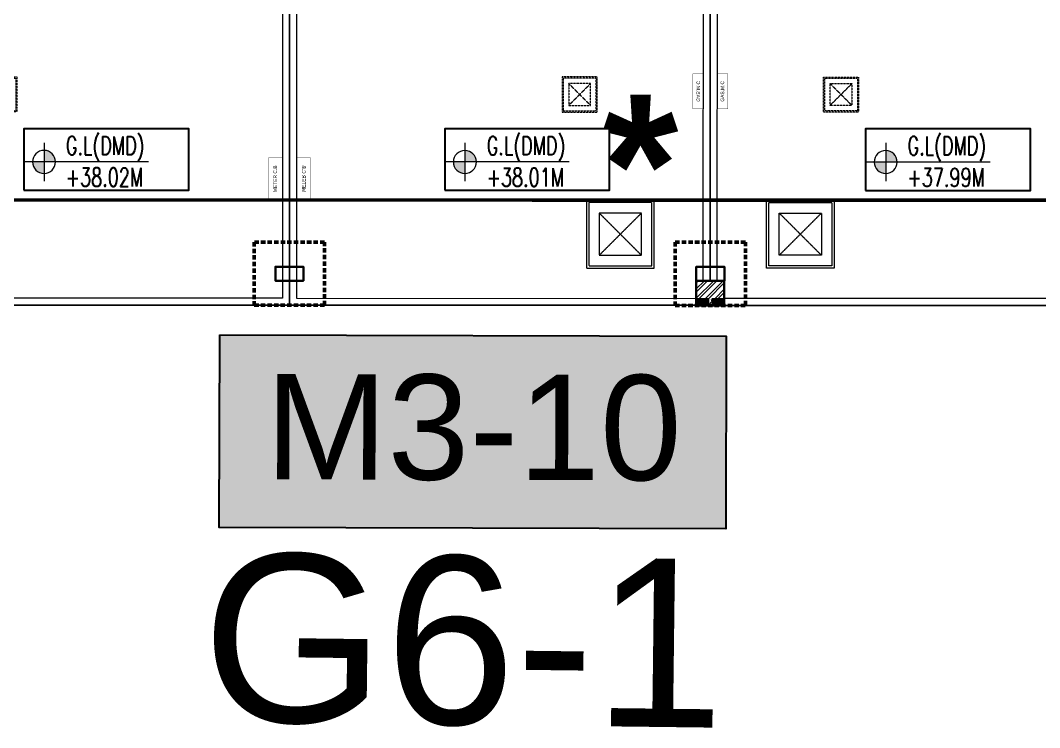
# Model space of a CAD drawing. Header units: centimetres. Extents: x -6122352 to 4157695, y -1694241 to 1947892.
# Drawn here: x 71066 to 85598, y -204779 to -194702 of the extents above; entities that cross this region are included whole.
import ezdxf
from ezdxf.enums import TextEntityAlignment as Align
from ezdxf.xclip import XClip

# ---------------------------------------------------------------- set-up
doc = ezdxf.new("R2010")
doc.units = ezdxf.units.CM
doc.header["$MEASUREMENT"] = 0
doc.header["$XCLIPFRAME"] = 2
for name, pattern in [('23585-XR-AR-END-SETTING OUT PLAN$0$HIDDEN', [0.375, 0.25, -0.125]), ('DASHED2', [0.375, 0.25, -0.125]), ('XR-AR-END-SETTING OUT PLAN$0$23261-XR-AR-SI-GF$0$HIDDEN', [0.375, 0.25, -0.125])]:
    doc.linetypes.add(name, pattern=pattern)
doc.layers.add('08-Compound Wall-4', color=7, linetype='Continuous', lineweight=25, true_color=0xff4405)
for name, color, linetype, lineweight in [('23585-XR-AR-102-6P-GF$0$A-FLOR-XREF', 7, 'Continuous', 9), ('23585-XR-AR-DAMAC PLOT LIMITS$0$1-Mid units', 41, 'Continuous', 5), ('23585-XR-AR-END-SETTING OUT PLAN$0$A-FLOR-UNDR', 8, '23585-XR-AR-END-SETTING OUT PLAN$0$HIDDEN', 5), ('23585-XR-AR-MID-ANNO-GF$0$945-4P-1-101-GROUND FLOOR PLAN$0$XR-MIDDLE-GROUND FLOOR PLAN$0$XR-MIDDLE-GROUND FLOOR PLAN$0$-DR-RW', 6, 'Continuous', 5), ('23585-XR-AR-MID-ANNO-GF$0$945-4P-1-101-GROUND FLOOR PLAN$0$XR-MIDDLE-GROUND FLOOR PLAN$0$XR-MIDDLE-GROUND FLOOR PLAN$0$S-ANNO-TXT', 3, 'Continuous', 25), ('23585-XR-AR-WATER METER$0$A-WALL', 7, 'Continuous', 30), ('23585-XR-AR-WATER METER$0$A-WALL-PATT', 8, 'Continuous', 5), ('23585-XR-AR-WATER METER$0$XR-END-GROUND FLOOR PLAN$0$XR-END-GROUND FLOOR PLAN$0$A-FLOR-PATT_EXT', 8, 'Continuous', 5), ('23585-XR-AR-WATER METER$0$XR-END-GROUND FLOOR PLAN$0$XR-MIDDLE TYPE 2-GROUND FLOOR PLAN$0$XR-MIDDLE-GROUND FLOOR PLAN$0$-DR-RW', 6, 'Continuous', 5), ('23585-XR-AR-WATER METER$0$XR-END-GROUND FLOOR PLAN$0$XR-MIDDLE TYPE 2-GROUND FLOOR PLAN$0$XR-MIDDLE-GROUND FLOOR PLAN$0$S-ANNO-TXT', 3, 'Continuous', 25), ('@ Foundations', 4, 'DASHED2', 50), ('A-ANNO-TEXT', 3, 'Continuous', 25), ('XR-AR-MID-SETTING OUT FOR MASTER$0$23585-XR-AR-MID-GROUND FLOOR$0$A-FLOR-PATT', 8, 'Continuous', 5), ('XR-AR-MID-SETTING OUT FOR MASTER$0$23585-XR-AR-MID-GROUND FLOOR$0$S-COLS', 51, 'Continuous', 40), ('XREF1$0$36-TAGLVL', 23, 'Continuous', 9)]:
    doc.layers.add(name, color=color, linetype=linetype, lineweight=lineweight)
for name, color, linetype in [('23585-XR-AR-BOUNDARY WALLS AND SETBACKS$0$setback', 7, 'XR-AR-END-SETTING OUT PLAN$0$23261-XR-AR-SI-GF$0$HIDDEN'), ('23585-XR-AR-MID-ANNO-GF$0$945-4P-1-101-GROUND FLOOR PLAN$0$XR-MIDDLE-GROUND FLOOR PLAN$0$XR-MIDDLE-GROUND FLOOR PLAN$0$-LPG-CABINET', 6, 'Continuous'), ('@MI-MEP', 7, 'Continuous'), ('@MI-REF LAYER', 7, 'Continuous'), ('B_TH_4', 7, 'Continuous'), ('XR-AR-MID-SETTING OUT FOR MASTER$0$23585-XR-AR-MID-GROUND FLOOR$0$GS-HATCH-FLOOR TILE', 251, 'Continuous'), ('XREF1$0$S-LEVELS', 2, 'Continuous'), ('XREF1$0$TYPICAL NEW PROFILE', 3, 'Continuous')]:
    doc.layers.add(name, color=color, linetype=linetype)
doc.styles.add('23585-XR-AR-MALDIVE-3$0$Arial', font='arialbd.ttf')
doc.styles.add('23585-XR-AR-MID-ANNO-GF$0$SDC-TEXT', font='arial.ttf')
doc.styles.add('23585-XR-AR-WATER METER$0$XR-END-GROUND FLOOR PLAN$0$XR-MIDDLE TYPE 2-GROUND FLOOR PLAN$0$XR-MIDDLE-GROUND FLOOR PLAN$0$Arial_1', font='arial.ttf', dxfattribs={"height": 0.002951})
doc.styles.add('Arial', font='arialbd.ttf')
doc.styles.add('XR-MASTER PLAN MYKONOS WITH COORDINATES$0$MASTER PLAN (NICE 1-2)$0$Standard', font='arial.ttf')
doc.styles.add('XREF1$0$DLT_TEXT', font='romans.shx', dxfattribs={"width": 0.7})

# ---------------------------------------------------------------- blocks, each defined once
blk = doc.blocks.new('23585-XR-AR-BOUNDARY WALLS AND SETBACKS')
at = {"layer": '23585-XR-AR-BOUNDARY WALLS AND SETBACKS$0$setback', "ltscale": 40, "const_width": 0.05}
blk.add_lwpolyline([(496579.549, 2768809.889), (496565.172, 2768823.062), (496569.326, 2768827.596), (496573.38, 2768832.02), (496577.433, 2768836.444), (496581.487, 2768840.868), (496585.54, 2768845.292), (496589.695, 2768849.826), (496604.072, 2768836.652), (496599.917, 2768832.118), (496595.864, 2768827.694), (496591.81, 2768823.271), (496587.757, 2768818.847), (496583.704, 2768814.423)], close=True, dxfattribs=at)
blk = doc.blocks.new('A$C9d9485f6')
at = {"layer": 'A-ANNO-TEXT', "rotation": 312.4881850805905}
blk.add_blockref('23585-XR-AR-BOUNDARY WALLS AND SETBACKS', (-2377088.535, -1504219.252), dxfattribs=at)
blk = doc.blocks.new('23585-XR-AR-DAMAC PLOT LIMITS')
at = {"layer": '23585-XR-AR-DAMAC PLOT LIMITS$0$1-Mid units', "color": 251, "true_color": 0x636466}
for points in [[(496575.221, 2768838.471), (496579.275, 2768842.894), (496596.97, 2768826.681), (496592.916, 2768822.257)], [(496571.168, 2768834.047), (496575.221, 2768838.471), (496592.916, 2768822.257), (496588.863, 2768817.833)], [(496567.115, 2768829.623), (496571.168, 2768834.047), (496588.863, 2768817.833), (496584.81, 2768813.409)]]:
    blk.add_lwpolyline(points, close=True, dxfattribs=at)
blk = doc.blocks.new('A$Cf093b529')
at = {"layer": 'A-ANNO-TEXT'}
blk.add_blockref('23585-XR-AR-DAMAC PLOT LIMITS', (-495391.99, -2768603.442), dxfattribs=at)
blk = doc.blocks.new('A$C5d23761a')
at = {"color": 1, "true_color": 0xeb0000, "const_width": 0.008}
blk.add_lwpolyline([(42.3, 0), (42.3, -24), (33.15, -24), (27.15, -24), (21.15, -24), (15.15, -24), (9.15, -24), (0, -24), (0, 0), (9.15, 0), (15.15, 0), (21.15, 0), (27.15, 0), (33.15, 0)], close=True, dxfattribs=at)
blk = doc.blocks.new('XR-AR-MID-SETTING OUT FOR MASTER$0$23585-XR-AR-MID-GROUND FLOOR$0$945-4P-1-101-GROUND FLOOR PLAN$0$XR-MIDDLE-CAR PARK HATCH')
at = {"layer": 'XR-AR-MID-SETTING OUT FOR MASTER$0$23585-XR-AR-MID-GROUND FLOOR$0$A-FLOR-PATT'}
blk.add_lwpolyline([(9250, 100), (9250, 5500), (15050, 5503), (15050, 100)], close=True, dxfattribs=at)
blk = doc.blocks.new('XR-AR-MID-SETTING OUT FOR MASTER$0$23585-XR-AR-MID-GROUND FLOOR$0$A$C08698786')
at = {"layer": 'XR-AR-MID-SETTING OUT FOR MASTER$0$23585-XR-AR-MID-GROUND FLOOR$0$S-COLS', "color": 252, "lineweight": 30}
for points in [[(-200, 550), (200, 550), (200, 350), (-200, 350)], [(5800, 550), (6200, 550), (6200, 350), (5800, 350)]]:
    blk.add_lwpolyline(points, close=True, dxfattribs=at)
blk = doc.blocks.new('23585-XR-AR-END-SETTING OUT PLAN$0$MH-800')
at = {"ltscale": 5}
for p, q in [((-294, -651), (306, -51)), ((-294, -51), (306, -651))]:
    blk.add_line(p, q, dxfattribs=at)
for points in [[(-477, 132), (-477, -833), (488, -833), (488, 132)], [(-444, 99), (-444, -801), (456, -801), (456, 99)], [(-294, -51), (-294, -651), (306, -651), (306, -51)]]:
    blk.add_lwpolyline(points, close=True, dxfattribs=at)
blk = doc.blocks.new('XR-AR-MID-SETTING OUT FOR MASTER')
at = {"layer": '23585-XR-AR-MID-ANNO-GF$0$945-4P-1-101-GROUND FLOOR PLAN$0$XR-MIDDLE-GROUND FLOOR PLAN$0$XR-MIDDLE-GROUND FLOOR PLAN$0$-DR-RW', "ltscale": 100, "const_width": 5}
blk.add_lwpolyline([(5900, 1500), (5700, 1500), (5700, 2100), (5900, 2100)], close=True, dxfattribs=at)
at = {"layer": '23585-XR-AR-MID-ANNO-GF$0$945-4P-1-101-GROUND FLOOR PLAN$0$XR-MIDDLE-GROUND FLOOR PLAN$0$XR-MIDDLE-GROUND FLOOR PLAN$0$-LPG-CABINET', "ltscale": 100, "const_width": 5}
blk.add_lwpolyline([(250, 3300), (250, 2800), (100, 2800), (100, 3300)], close=True, dxfattribs=at)
at = {"layer": '08-Compound Wall-4', "ltscale": 100}
blk.add_blockref('XR-AR-MID-SETTING OUT FOR MASTER$0$23585-XR-AR-MID-GROUND FLOOR$0$945-4P-1-101-GROUND FLOOR PLAN$0$XR-MIDDLE-CAR PARK HATCH', (-9150, 0), dxfattribs=at)
at = {"layer": '23585-XR-AR-END-SETTING OUT PLAN$0$A-FLOR-UNDR', "color": 8, "ltscale": 100, "xscale": -0.5182770836547854, "yscale": 0.5182770836547854, "zscale": 0.5182770836547854, "rotation": 270.0000009865863}
blk.add_blockref('23585-XR-AR-END-SETTING OUT PLAN$0$MH-800', (2045, 3001, 0), dxfattribs=at)
at = {"layer": '23585-XR-AR-END-SETTING OUT PLAN$0$A-FLOR-UNDR', "color": 8, "ltscale": 100, "xscale": -1, "rotation": 270.0000009865863}
blk.add_blockref('23585-XR-AR-END-SETTING OUT PLAN$0$MH-800', (1634, 1009), dxfattribs=at)
at = {"layer": 'XR-AR-MID-SETTING OUT FOR MASTER$0$23585-XR-AR-MID-GROUND FLOOR$0$GS-HATCH-FLOOR TILE', "color": 8}
blk.add_blockref('XR-AR-MID-SETTING OUT FOR MASTER$0$23585-XR-AR-MID-GROUND FLOOR$0$A$C08698786', (0, 0), dxfattribs=at)
at = {"layer": '23585-XR-AR-MID-ANNO-GF$0$945-4P-1-101-GROUND FLOOR PLAN$0$XR-MIDDLE-GROUND FLOOR PLAN$0$XR-MIDDLE-GROUND FLOOR PLAN$0$S-ANNO-TXT', "color": 3, "style": '23585-XR-AR-MID-ANNO-GF$0$SDC-TEXT'}
for s, p in [('GAS.M.C', (172, 3050)), ('METER C.B', (5796, 1803))]:
    blk.add_text(s, height=50, rotation=90, dxfattribs=at).set_placement(p, align=Align.MIDDLE)
blk = doc.blocks.new('MID UNIT')
at = {"xscale": 0.001, "yscale": 0.001, "zscale": 0.001}
blk.add_blockref('XR-AR-MID-SETTING OUT FOR MASTER', (0, 0), dxfattribs=at)
blk = doc.blocks.new('TH_4')
blk.add_blockref('MID UNIT', (495802.305, 2769130.514))
at = {"xscale": -1}
blk.add_blockref('MID UNIT', (495814.305, 2769130.514), dxfattribs=at)
blk.add_blockref('MID UNIT', (495814.305, 2769130.514))
at = {"insert": (495813.305, 2769133.514), "char_height": 2, "attachment_point": 2, "style": 'Arial'}
blk.add_mtext('\\pxqc;*', dxfattribs=at)
blk = doc.blocks.new('23585-XR-AR-WATER METER')
blk.add_wipeout([(-200, 0), (200, 0), (200, 350), (-200, 350)])
at = {"layer": '23585-XR-AR-WATER METER$0$A-WALL-PATT'}
h = blk.add_hatch(dxfattribs=at)
h.set_pattern_fill('ANSI32', color=252, scale=10)
h.set_pattern_definition([(45, (-9150, -4e-08), (-67.3519, 67.3519), []), (45, (-9105.1, -4e-08), (-67.3519, 67.3519), [])])
h.paths.add_polyline_path([(-200, 350), (-200, 100), (-25, 100), (-25, 0), (25, 0), (25, 100), (200, 100), (200, 350)])
at = {"layer": '23585-XR-AR-WATER METER$0$A-WALL'}
blk.add_lwpolyline([(-200, 0), (200, 0), (200, 350), (-200, 350)], close=True, dxfattribs=at)
at = {"layer": '23585-XR-AR-WATER METER$0$XR-END-GROUND FLOOR PLAN$0$XR-END-GROUND FLOOR PLAN$0$A-FLOR-PATT_EXT'}
blk.add_line((100, 0), (-100, 0), dxfattribs=at)
at = {"layer": '23585-XR-AR-WATER METER$0$XR-END-GROUND FLOOR PLAN$0$XR-MIDDLE TYPE 2-GROUND FLOOR PLAN$0$XR-MIDDLE-GROUND FLOOR PLAN$0$-DR-RW', "ltscale": 100, "const_width": 5}
for points in [[(-200, 0), (-200, 100), (-25, 100), (-25, 0)], [(25, 0), (25, 100), (200, 100), (200, 0)]]:
    blk.add_lwpolyline(points, close=True, dxfattribs=at)
at = {"layer": '23585-XR-AR-WATER METER$0$XR-END-GROUND FLOOR PLAN$0$XR-MIDDLE TYPE 2-GROUND FLOOR PLAN$0$XR-MIDDLE-GROUND FLOOR PLAN$0$S-ANNO-TXT', "style": '23585-XR-AR-WATER METER$0$XR-END-GROUND FLOOR PLAN$0$XR-MIDDLE TYPE 2-GROUND FLOOR PLAN$0$XR-MIDDLE-GROUND FLOOR PLAN$0$Arial_1', "width": 0.8}
for p in [(-112, 52), (113, 52)]:
    blk.add_text('W.M', height=75, dxfattribs=at).set_placement(p, align=Align.MIDDLE)
blk = doc.blocks.new('23585-XR-AR-MALDIVE-3$0$TH_4')
at = {"layer": 'B_TH_4', "xscale": 1.000039184446315, "yscale": 1.000039184446315, "zscale": 1.000039184446315}
blk.add_blockref('TH_4', (-19.427, -108.507), dxfattribs=at)
at = {"layer": '@ Foundations', "linetype": 'DASHED2', "ltscale": 0.25, "elevation": 0}
blk.add_lwpolyline([(495808.806, 2769131.414), (495807.805, 2769131.414), (495807.805, 2769130.514), (495808.806, 2769130.514)], close=True, dxfattribs=at)
at = {"layer": '23585-XR-AR-102-6P-GF$0$A-FLOR-XREF', "xscale": 0.001, "yscale": 0.001, "zscale": 0.001}
blk.add_blockref('23585-XR-AR-WATER METER', (495814.305, 2769130.514), dxfattribs=at)
at = {"layer": '@ Foundations', "linetype": 'DASHED2', "ltscale": 0.25, "elevation": 0}
blk.add_lwpolyline([(495814.806, 2769131.414), (495813.805, 2769131.414), (495813.805, 2769130.514), (495814.806, 2769130.514)], close=True, dxfattribs=at)
blk = doc.blocks.new('XREF1$0$LVL  ATTR')
at = {"color": 7}
blk.add_wipeout([(-0.337, 0.384), (1.897, 0.384), (1.897, -0.45), (-0.337, -0.45)], dxfattribs=at)
at = {"layer": 'XREF1$0$36-TAGLVL', "extrusion": (-4.88814e-07, 1.40652e-17, 1)}
h = blk.add_hatch(color=252, dxfattribs=at)
h.paths.add_polyline_path([(-0.065, 0.156, 0.414214), (-0.222, 0), (-0.065, 0)])
h.paths.add_polyline_path([(0.091, 0), (-0.065, 0), (-0.065, -0.156, 0.414214)])
for p, q in [((-0.065, -0.26), (-0.065, 0.26)), ((1.351, 0, 0), (-0.325, 0, 0))]:
    blk.add_line(p, q, dxfattribs=at)
blk.add_circle((-0.065, 0, 0), 0.156, dxfattribs=at)
at = {"layer": 'XREF1$0$S-LEVELS', "color": 1}
blk.add_lwpolyline([(-0.337, 0.384), (1.897, 0.384), (1.897, -0.45), (-0.337, -0.45)], close=True, dxfattribs=at)
at = {"layer": 'XREF1$0$TYPICAL NEW PROFILE', "color": 3, "style": 'XREF1$0$DLT_TEXT', "width": 0.7}
for tag, p in [('+0.00M', (0.241, 0.067, 0)), ('S.S.L', (0.241, -0.345, 0))]:
    blk.add_attdef(tag, p, '', height=0.25, dxfattribs=at)
blk = doc.blocks.new('A$Cb8ceda06')
at = {"color": 1, "true_color": 0xeb0000, "const_width": 0.008}
blk.add_lwpolyline([(42.3, 0), (42.3, -24), (33.15, -24), (27.15, -24), (21.15, -24), (15.15, -24), (9.15, -24), (0, -24), (0, 0), (9.15, 0), (15.15, 0), (21.15, 0), (27.15, 0), (33.15, 0)], close=True, dxfattribs=at)

msp = doc.modelspace()

# ---------------------------------------------------------------- hatches: boundary and pattern name
at = {"layer": '@MI-REF LAYER', "true_color": 0xf4ee51}
h = msp.add_hatch(color=41, dxfattribs=at)
h.dxf.hatch_style = 1
h.paths.add_polyline_path([(73907.93805, -199184.04752), (81130.43265, -199201.27056), (81123.88547, -201946.83592), (73901.39087, -201929.61288)])

# ---------------------------------------------------------------- linework, layer by layer
at = {"layer": '@MI-REF LAYER', "color": 41, "true_color": 0xf4ee51}
msp.add_lwpolyline([(73907.93805, -199184.04752), (81130.43265, -199201.27056), (81123.88547, -201946.83592), (73901.39087, -201929.61288)], close=True, dxfattribs=at)

# ---------------------------------------------------------------- block references
at = {"layer": '@MI-MEP', "color": 10, "xscale": 1000, "yscale": 1000, "zscale": 1000, "rotation": 359.9898452813093}
msp.add_blockref('A$C5d23761a', (59756.31332, -174758.47773), dxfattribs=at)
at = {"layer": '@MI-REF LAYER', "xscale": 1000, "yscale": 1000, "zscale": 1000}
msp.add_blockref('A$C9d9485f6', (-23958.95046, 48155.57226), dxfattribs=at)
at = {"layer": '@MI-REF LAYER', "xscale": 1000, "yscale": 1000, "zscale": 1000, "rotation": 312.4882903633292}
msp.add_blockref('A$Cf093b529', (-891608.73293, 539022.72011), dxfattribs=at)

# ---------------------------------------------------------------- texts
at = {"layer": '@MI-REF LAYER', "color": 5, "style": 'XR-MASTER PLAN MYKONOS WITH COORDINATES$0$MASTER PLAN (NICE 1-2)$0$Standard'}
msp.add_text('M3-10', height=1500, rotation=359.863370514, dxfattribs=at).set_placement((74554.87862, -201241.56818))
at = {"layer": 'Defpoints', "insert": (77383.66216, -203553.1643), "char_height": 2400, "attachment_point": 5, "rotation": 359.301810279, "style": '23585-XR-AR-MALDIVE-3$0$Arial'}
msp.add_mtext('\\A1;{\\fArial|b0|i0|c0|p34;G6-1}', dxfattribs=at)

# ---------------------------------------------------------------- next in the draw order: block references
at = {"layer": '@MI-REF LAYER'}
ref = msp.add_blockref('23585-XR-AR-MALDIVE-3$0$TH_4', (-496224457.92983, -2769241307.74582), dxfattribs=dict(at, xscale=1000, yscale=1000, zscale=1000, rotation=359.9898394850995))
XClip(ref).set_block_clipping_path([(495793.2129187866, 2769130.5138946148), (495793.2155162978, 2769154.454006203), (495802.2925383176, 2769154.4002566789), (495808.2926756607, 2769154.4068803182), (495814.2925463093, 2769154.4137985762), (495820.2925448639, 2769154.4205695186), (495826.2925458758, 2769154.4273404637), (495835.3955817434, 2769154.4538551397), (495835.3942715663, 2769130.5131762265)])

# ---------------------------------------------------------------- next in the draw order: block references
at = {"layer": '@MI-REF LAYER', "color": 7}
ref = msp.add_blockref('XREF1$0$LVL  ATTR', (71471.64873, -196717.908, 0), dxfattribs=dict(at, xscale=-1051.480567989675, yscale=1051.480567989676, zscale=1051.480567989675, rotation=179.9900720295695))
ref.add_attrib('S.S.L', 'G.L(DMD)', (71714.71242, -196617.77848, -0.15112), dxfattribs={"layer": 'XREF1$0$TYPICAL NEW PROFILE', "color": 3, "height": 262.870142, "rotation": 359.990075321, "style": 'XREF1$0$DLT_TEXT', "width": 0.7})
ref.add_attrib('+0.00M', '+38.02M ', (71712.40906, -197067.11308, -0.15112), dxfattribs={"layer": 'XREF1$0$TYPICAL NEW PROFILE', "color": 3, "height": 262.870142, "rotation": 359.990075321, "style": 'XREF1$0$DLT_TEXT', "width": 0.7})
ref = msp.add_blockref('XREF1$0$LVL  ATTR', (77471.66191, -196719.00579, 0), dxfattribs=dict(at, xscale=-1051.480567989675, yscale=1051.480567989676, zscale=1051.480567989675, rotation=179.9900720295695))
ref.add_attrib('S.S.L', 'G.L(DMD)', (77714.7256, -196618.87627, -0.15112), dxfattribs={"layer": 'XREF1$0$TYPICAL NEW PROFILE', "color": 3, "height": 262.870142, "rotation": 359.990075321, "style": 'XREF1$0$DLT_TEXT', "width": 0.7})
ref.add_attrib('+0.00M', '+38.01M ', (77712.42224, -197068.21087, -0.15112), dxfattribs={"layer": 'XREF1$0$TYPICAL NEW PROFILE', "color": 3, "height": 262.870142, "rotation": 359.990075321, "style": 'XREF1$0$DLT_TEXT', "width": 0.7})
ref = msp.add_blockref('XREF1$0$LVL  ATTR', (83471.65821, -196720.03601, 0), dxfattribs=dict(at, xscale=-1051.480567989675, yscale=1051.480567989676, zscale=1051.480567989675, rotation=179.9900720295695))
ref.add_attrib('S.S.L', 'G.L(DMD)', (83714.7219, -196619.9065, -0.15112), dxfattribs={"layer": 'XREF1$0$TYPICAL NEW PROFILE', "color": 3, "height": 262.870142, "rotation": 359.990075321, "style": 'XREF1$0$DLT_TEXT', "width": 0.7})
ref.add_attrib('+0.00M', '+37.99M ', (83712.41854, -197069.2411, -0.15112), dxfattribs={"layer": 'XREF1$0$TYPICAL NEW PROFILE', "color": 3, "height": 262.870142, "rotation": 359.990075321, "style": 'XREF1$0$DLT_TEXT', "width": 0.7})

# ---------------------------------------------------------------- next in the draw order: block references
at = {"layer": '@MI-REF LAYER', "color": 10, "xscale": 1000, "yscale": 1000, "zscale": 1000, "rotation": 359.9864044243704}
msp.add_blockref('A$Cb8ceda06', (59756.31358, -174757.02133), dxfattribs=at)

doc.saveas('drawing.dxf')
